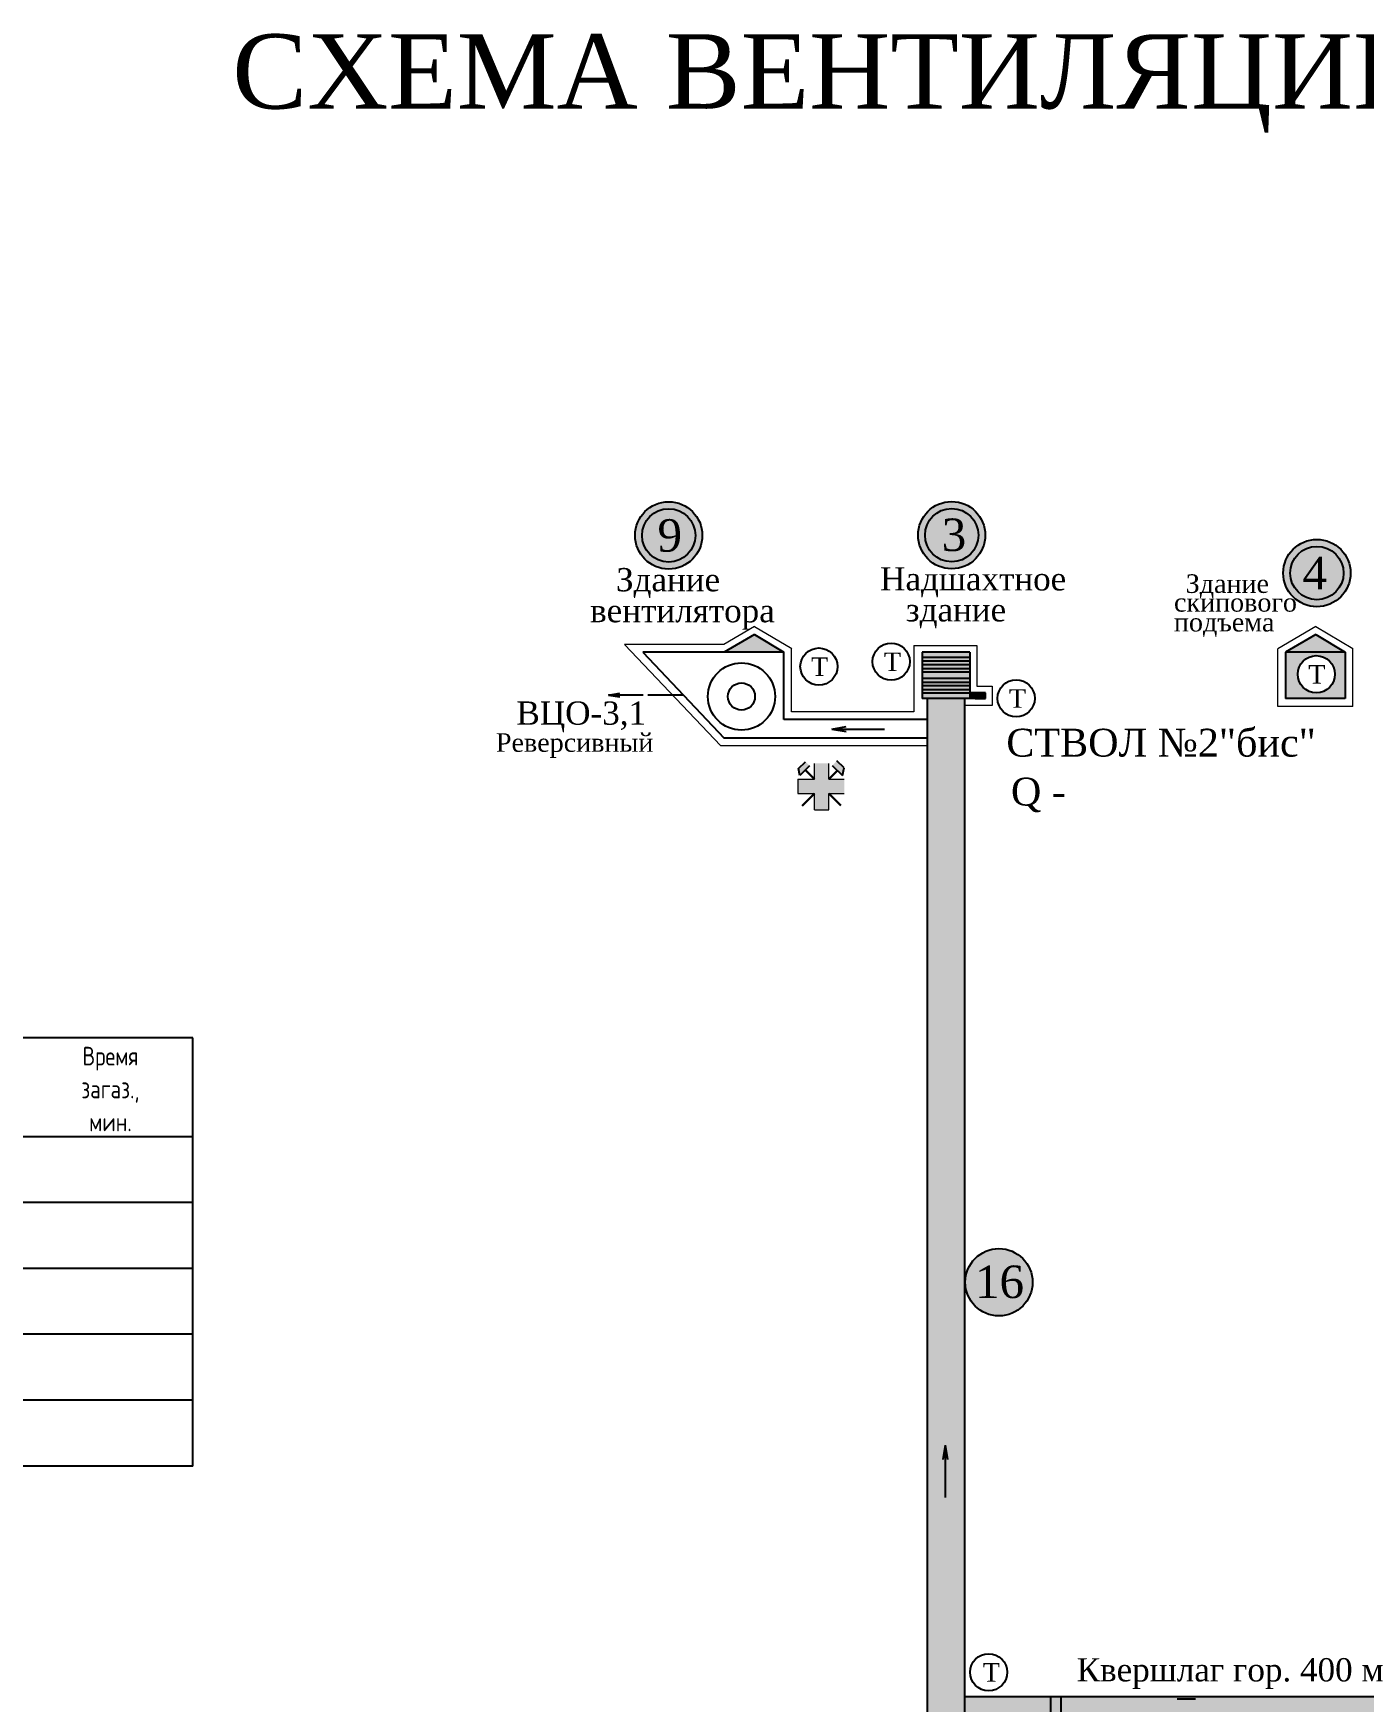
# Model space of a CAD drawing. Header units: millimetres. Extents: x -1382 to 289, y -482 to 459.
# Drawn here: x -745 to -458.6, y 79.9 to 439 of the extents above; entities that cross this region are included whole.
import ezdxf
from ezdxf.enums import TextEntityAlignment as Align

# ---------------------------------------------------------------- set-up
doc = ezdxf.new("R2010")
doc.units = ezdxf.units.MM
for name, color, linetype in [('Замерные станции', 7, 'Continuous'), ('название', 1, 'Continuous'), ('Пожарные арки', 7, 'Continuous'), ('Позиции', 7, 'Continuous'), ('Пункты ВГК', 7, 'Continuous'), ('Струя', 7, 'Continuous'), ('Таблицы', 7, 'Continuous'), ('Телефоны', 7, 'Continuous')]:
    doc.layers.add(name, color=color, linetype=linetype)
doc.styles.add('ESKD', font='Eskdwin')
doc.styles.get("Standard").update_dxf_attribs({"font": 'TIMES.TTF', "height": 10})

msp = doc.modelspace()

# ---------------------------------------------------------------- hatches: boundary and pattern name
at = {"layer": 'Позиции'}
h = msp.add_hatch(color=1, dxfattribs=at)
h.paths.add_polyline_path([(-615.46, 330.95, 1), (-600.97, 330.95, 1)])
h.paths.add_polyline_path([(-602.47, 330.95, -1), (-613.96, 330.95, -1)], flags=16)
h = msp.add_hatch(color=1, dxfattribs=at)
h.paths.add_polyline_path([(-554.54, 331, 1), (-540.06, 331, 1)])
h.paths.add_polyline_path([(-541.56, 331, -1), (-553.04, 331, -1)], flags=16)
for color, points in [(2, [(-602.47, 330.95, 1), (-613.96, 330.95, 1)]), (4, [(-541.54, 331.05, 1), (-553.02, 331.05, 1)]), (40, [(-462.92, 322.9, 1), (-474.4, 322.9, 1)]), (2, [(-589.84, 309.48), (-596.34, 305.71), (-583.49, 305.71)]), (40, [(-468.91, 309.59), (-475.41, 305.82), (-462.56, 305.82)]), (4, [(-543.41, 305.82), (-553.67, 305.82), (-553.67, 295.82), (-543.41, 295.82)]), (4, [(-540.05, 297.08), (-543.41, 297.08), (-543.41, 295.82), (-542.21, 295.82), (-540.05, 295.82)])]:
    msp.add_hatch(color=color, dxfattribs=at).paths.add_polyline_path(points)
h = msp.add_hatch(color=1, dxfattribs=at)
h.paths.add_polyline_path([(-475.92, 322.84, 1), (-461.44, 322.84, 1)])
h.paths.add_polyline_path([(-462.94, 322.84, -1), (-474.42, 322.84, -1)], flags=16)
h = msp.add_hatch(color=40, dxfattribs=at)
h.paths.add_polyline_path([(-462.56, 305.82), (-475.41, 305.82), (-475.41, 295.82), (-462.56, 295.82)])
h.paths.add_polyline_path([(-464.81, 301.06, -1), (-472.81, 301.06, -1)], flags=16)
h.paths.add_polyline_path([(-471.51, 298.05), (-465.94, 298.05), (-465.94, 303.92), (-471.51, 303.92)], flags=24)
at = {"layer": 'Позиции', "true_color": 0xffccff}
for points in [[(-544.56, 295.82), (-552.56, 295.82), (-552.56, 291.32), (-552.56, 287.32), (-552.56, 147.37), (-544.56, 147.37)], [(-544.37, 170.16, 1), (-529.89, 170.16, 1)], [(-544.56, 147.37), (-552.56, 147.37), (-552.56, 67.63), (-544.56, 67.63), (-544.56, 76.89), (-544.56, 80.89)]]:
    msp.add_hatch(color=7, dxfattribs=at).paths.add_polyline_path(points)
at = {"layer": 'Позиции', "true_color": 0xffad5c}
msp.add_hatch(color=21, dxfattribs=at).paths.add_polyline_path([(-385.62, 76.89), (-389.13, 80.89), (-446.96, 80.89), (-446.11, 81.59), (-451.66, 81.59), (-452.5, 80.89), (-544.56, 80.89), (-544.56, 76.89)])
at = {"layer": 'Пункты ВГК'}
msp.add_hatch(color=1, dxfattribs=at).paths.add_polyline_path([(-573.76, 278.47), (-573.76, 281.87), (-576.82, 281.87), (-576.82, 278.47), (-580.41, 278.47), (-580.41, 275.41), (-576.82, 275.41), (-576.82, 271.86), (-573.76, 271.86), (-573.76, 275.41), (-570.41, 275.41), (-570.41, 278.47)])
h = msp.add_hatch(color=256, dxfattribs=at)
h.paths.add_polyline_path([(-572.02, 282.41), (-573, 281.43), (-570.83, 279.27), (-570.47, 280.88)])
h.paths.add_polyline_path([(-577.9, 281.37), (-578.76, 282.22), (-580.28, 280.77), (-580, 279.27)])

# ---------------------------------------------------------------- linework, layer by layer
for p, q in [((-589.77, 309.59), (-596.27, 305.82)), ((-589.77, 309.59), (-583.42, 305.82)), ((-468.91, 309.59), (-475.41, 305.82)), ((-468.91, 309.59), (-462.56, 305.82)), ((-583.42, 305.82), (-613.81, 305.82)), ((-613.81, 305.82), (-596.27, 287.32)), ((-583.42, 305.82), (-596.27, 305.82)), ((-583.42, 291.32), (-583.42, 305.82)), ((-543.41, 305.82), (-553.67, 305.82)), ((-553.67, 305.82), (-553.67, 295.82)), ((-543.41, 305.82), (-543.41, 295.82)), ((-462.56, 305.82), (-475.41, 305.82)), ((-475.41, 305.82), (-475.41, 295.82)), ((-462.56, 305.82), (-462.56, 295.82)), ((-543.46, 304.67), (-553.71, 304.67)), ((-543.46, 303.84), (-553.71, 303.84)), ((-543.46, 303.1), (-553.71, 303.1)), ((-543.46, 302.26), (-553.71, 302.26)), ((-543.46, 301.52), (-553.71, 301.52)), ((-543.46, 300.14), (-553.71, 300.14)), ((-543.46, 299.31), (-553.71, 299.31)), ((-543.46, 298.57), (-553.71, 298.57)), ((-543.46, 297.73), (-553.71, 297.73)), ((-543.46, 296.99), (-553.71, 296.99)), ((-542.21, 295.82), (-553.67, 295.82)), ((-553.67, 295.82), (-553.67, 295.82)), ((-552.56, 295.82), (-552.56, 291.32)), ((-544.56, 295.82), (-544.56, 80.89)), ((-540.05, 297.08), (-543.41, 297.08)), ((-542.21, 295.82), (-540.05, 295.82)), ((-540.05, 295.82), (-540.05, 297.08)), ((-462.56, 295.82), (-475.41, 295.82)), ((-475.41, 295.82), (-475.41, 295.82)), ((-552.56, 291.32), (-583.42, 291.32)), ((-556.56, 291.32), (-583.42, 291.32)), ((-552.56, 287.32), (-596.27, 287.32)), ((-552.56, 287.32), (-596.27, 287.32)), ((-552.56, 287.32), (-552.56, -9.34)), ((-452.5, 80.89), (-544.56, 80.89))]:
    msp.add_line(p, q)
for radius in [7.24, 2.91]:
    msp.add_circle((-592.55, 296.27), radius)
at = {"layer": 'Замерные станции', "color": 1}
msp.add_line((-494.78, 80.39), (-498.78, 80.39), dxfattribs=at)
at = {"layer": 'Пожарные арки', "color": 1}
for p, q in [((-526.05, 80.89), (-526.05, 76.89)), ((-523.78, 80.89), (-523.78, 76.89))]:
    msp.add_line(p, q, dxfattribs=at)
at = {"layer": 'Позиции', "color": 1, "lineweight": 5}
for p, q in [((-589.73, 311.32), (-596.33, 307.49)), ((-589.73, 311.32), (-581.74, 306.58)), ((-468.9, 311.32), (-477.1, 306.56)), ((-468.9, 311.32), (-460.92, 306.58)), ((-596.33, 307.49), (-617.7, 307.49)), ((-617.7, 307.49), (-596.99, 285.64)), ((-581.75, 292.99), (-581.75, 306.58)), ((-555.43, 307.22), (-555.43, 292.99)), ((-555.43, 307.22), (-541.87, 307.22)), ((-541.87, 307.22), (-541.87, 298.5)), ((-477.1, 294.08), (-477.1, 306.56)), ((-460.92, 294.08), (-460.92, 306.58)), ((-541.87, 298.5), (-538.56, 298.5)), ((-538.56, 298.5), (-538.56, 294.34)), ((-555.43, 292.99), (-581.75, 292.99)), ((-538.56, 294.34), (-544.67, 294.34)), ((-460.92, 294.08), (-477.1, 294.08)), ((-552.56, 285.64), (-596.99, 285.64))]:
    msp.add_line(p, q, dxfattribs=at)
at = {"layer": 'Позиции', "color": 7, "true_color": 0xffccff}
for p, q in [((-552.56, 291.32), (-552.56, 287.32)), ((-544.56, 80.89), (-544.56, 76.89))]:
    msp.add_line(p, q, dxfattribs=at)
at = {"layer": 'Позиции'}
for centre, radius in [((-608.22, 330.95), 7.24), ((-547.3, 331), 7.24), ((-608.22, 330.95), 5.74), ((-547.3, 331), 5.74), ((-468.68, 322.84), 7.24), ((-468.68, 322.84), 5.74), ((-537.13, 170.16), 7.24)]:
    msp.add_circle(centre, radius, dxfattribs=at)
at = {"layer": 'Пункты ВГК'}
for p, q in [((-580.28, 280.77), (-578.76, 282.22)), ((-580, 279.27), (-580.28, 280.77)), ((-577.9, 281.37), (-580, 279.27)), ((-573, 281.43), (-570.83, 279.27)), ((-570.47, 280.88), (-572.02, 282.41)), ((-570.83, 279.27), (-570.47, 280.88))]:
    msp.add_line(p, q, dxfattribs=at)
at = {"layer": 'Пункты ВГК', "lineweight": 30}
for p, q in [((-578.81, 280.46), (-576.82, 278.47)), ((-571.9, 280.34), (-573.76, 278.47)), ((-576.82, 275.41), (-579.5, 272.74)), ((-573.76, 275.41), (-571.18, 272.83))]:
    msp.add_line(p, q, dxfattribs=at)
at = {"layer": 'Пункты ВГК', "color": 1, "lineweight": 20}
for p, q in [((-576.82, 278.47), (-576.82, 281.87)), ((-573.76, 278.47), (-573.76, 281.87)), ((-580.41, 278.47), (-576.82, 278.47)), ((-580.41, 278.47), (-580.41, 275.41)), ((-573.76, 278.47), (-570.41, 278.47)), ((-580.41, 275.41), (-576.82, 275.41)), ((-576.82, 271.86), (-576.82, 275.41)), ((-573.76, 275.41), (-570.41, 275.41)), ((-573.76, 271.86), (-573.76, 275.41)), ((-576.82, 271.86), (-573.76, 271.86))]:
    msp.add_line(p, q, dxfattribs=at)
at = {"layer": 'Струя', "color": 5}
for p, q in [((-621.15, 296.57), (-618.71, 296.97)), ((-621.15, 296.57), (-618.75, 296.2)), ((-613.72, 296.57), (-621.15, 296.57)), ((-605.04, 296.57), (-612.73, 296.57)), ((-573.09, 289.26), (-569.98, 289.78)), ((-573.09, 289.26), (-569.98, 288.74)), ((-573.09, 289.26), (-561.79, 289.25)), ((-548.7, 135.09), (-549.22, 131.98)), ((-548.7, 135.09), (-548.7, 123.79)), ((-548.7, 135.09), (-548.18, 131.98))]:
    msp.add_line(p, q, dxfattribs=at)
at = {"layer": 'Таблицы'}
for p, q in [((-710.68, 222.75), (-1102.93, 222.75)), ((-710.68, 222.75), (-972.97, 222.75)), ((-710.68, 130.59), (-710.68, 222.75)), ((-710.68, 201.48), (-1102.93, 201.48)), ((-710.68, 187.3), (-1102.93, 187.3)), ((-710.68, 173.12), (-1102.93, 173.12)), ((-710.68, 158.95), (-1102.93, 158.95)), ((-710.68, 144.77), (-1102.93, 144.77)), ((-710.68, 130.59), (-1102.93, 130.59))]:
    msp.add_line(p, q, dxfattribs=at)
at = {"layer": 'Телефоны', "color": 7}
for centre in [(-575.88, 302.71), (-560.32, 303.77), (-468.81, 301.06), (-533.42, 295.87), (-539.35, 86.19)]:
    msp.add_circle(centre, 4, dxfattribs=at)

# ---------------------------------------------------------------- texts
for s, height, p in [('Здание', 5, (-619.56, 318.92)), ('Надшахтное', 5, (-562.7, 319.1)), ('Здание', 4, (-496.92, 318.57)), ('скипового', 4, (-499.45, 314.54)), ('вентилятора', 5, (-625.13, 312.25)), ('здание', 5, (-557.18, 312.43)), ('подъема', 4, (-499.45, 310.27)), ('ВЦО-3,1', 5, (-640.99, 290.2)), ('Реверсивный', 4, (-645.41, 284.36)), ('СТВОЛ №2"бис"', 6, (-535.54, 283.33)), ('Квершлаг гор. 400 м', 5, (-520.39, 84.22))]:
    msp.add_text(s, height=height).set_placement(p)
at = {"layer": 'Замерные станции'}
msp.add_text('Q - ', height=6, dxfattribs=at).set_placement((-534.54, 272.8))
at = {"layer": 'название', "color": 0, "lineweight": 20}
msp.add_text('СХЕМА ВЕНТИЛЯЦИИ ОП "ШАХТА "ЦЕНТРАЛЬНАЯ"', height=16, dxfattribs=at).set_placement((-702.16, 422.86))
at = {"layer": 'Позиции'}
for s, p in [('9', (-610.63, 327.45)), ('3', (-549.45, 327.59)), ('4', (-471.77, 319.36)), ('16', (-542.29, 166.76))]:
    msp.add_text(s, height=7, dxfattribs=at).set_placement(p)
at = {"layer": 'Таблицы', "style": 'ESKD'}
for s, p in [('Время', (-728.4, 216.84)), ('загаз.,', (-728.4, 209.75)), ('мин.', (-728.4, 202.66))]:
    msp.add_text(s, height=4, dxfattribs=at).set_placement(p, align=Align.CENTER)
at = {"layer": 'Телефоны'}
for p in [(-561.89, 301.74), (-577.58, 300.68), (-470.53, 299.03), (-534.98, 293.84), (-540.6, 84.16)]:
    msp.add_text('Т', height=4, dxfattribs=at).set_placement(p)

doc.saveas('drawing.dxf')
